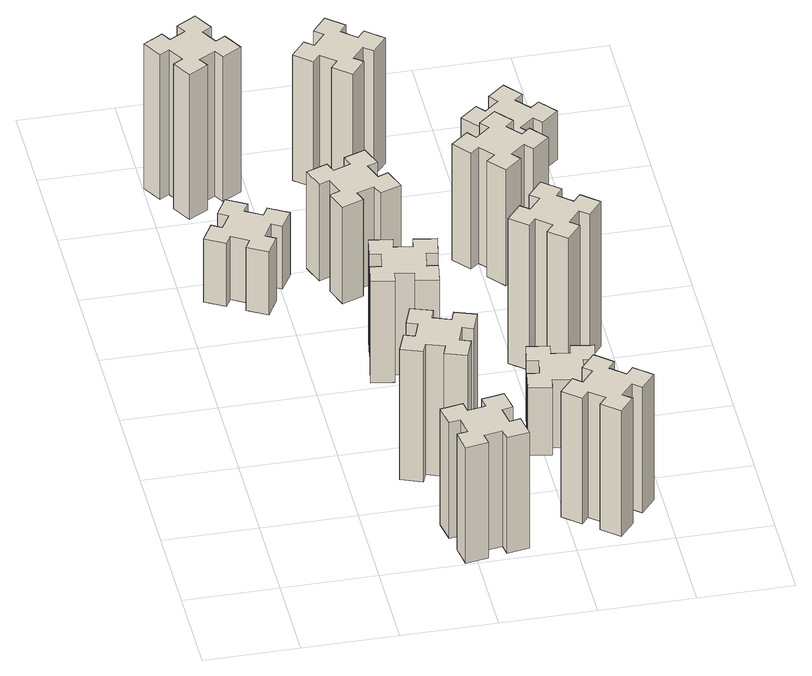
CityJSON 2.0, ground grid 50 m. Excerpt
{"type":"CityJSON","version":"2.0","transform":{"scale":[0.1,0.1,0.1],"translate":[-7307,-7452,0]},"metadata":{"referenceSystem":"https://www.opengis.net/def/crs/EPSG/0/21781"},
"CityObjects":{
"building1":{"type":"Building","attributes":{"class":"1000","function":"1000","usage":"1000","yearOfConstruction":2016,"roofType":"1000","measuredHeight":39,"storeysAboveGround":30,"storeysBelowGround":0},"geometry":[{"type":"Solid","lod":"1","boundaries":[[[[0,1,2,3,4,5,6,7,8,9,10,11,12,13,14,15,16,17,18,19]],[[17,16,20,21]],[[16,15,22,20]],[[15,14,23,22]],[[14,13,24,23]],[[13,12,25,24]],[[12,11,26,25]],[[11,10,27,26]],[[10,9,28,27]],[[9,8,29,28]],[[8,7,30,29]],[[7,6,31,30]],[[6,5,32,31]],[[5,4,33,32]],[[4,3,34,33]],[[3,2,35,34]],[[2,1,36,35]],[[1,0,37,36]],[[0,19,38,37]],[[19,18,39,38]],[[18,17,21,39]],[[24,25,26,27,28,29,30,31,32,33,34,35,36,37,38,39,21,20,22,23]]]]}]},
"building2":{"type":"Building","attributes":{"class":"1000","function":"1000","usage":"1000","yearOfConstruction":2016,"roofType":"1000","measuredHeight":72,"storeysAboveGround":30,"storeysBelowGround":0},"geometry":[{"type":"Solid","lod":"1","boundaries":[[[[40,41,42,43,44,45,46,47,48,49,50,51,52,53,54,55,56,57,58,59]],[[57,56,60,61]],[[56,55,62,60]],[[55,54,63,62]],[[54,53,64,63]],[[53,52,65,64]],[[52,51,66,65]],[[51,50,67,66]],[[50,49,68,67]],[[49,48,69,68]],[[48,47,70,69]],[[47,46,71,70]],[[46,45,72,71]],[[45,44,73,72]],[[44,43,74,73]],[[43,42,75,74]],[[42,41,76,75]],[[41,40,77,76]],[[40,59,78,77]],[[59,58,79,78]],[[58,57,61,79]],[[64,65,66,67,68,69,70,71,72,73,74,75,76,77,78,79,61,60,62,63]]]]}]},
"building3":{"type":"Building","attributes":{"class":"1000","function":"1000","usage":"1000","yearOfConstruction":2016,"roofType":"1000","measuredHeight":90,"storeysAboveGround":30,"storeysBelowGround":0},"geometry":[{"type":"Solid","lod":"1","boundaries":[[[[80,81,82,83,84,85,86,87,88,89,90,91,92,93,94,95,96,97,98,99]],[[97,96,100,101]],[[96,95,102,100]],[[95,94,103,102]],[[94,93,104,103]],[[93,92,105,104]],[[92,91,106,105]],[[91,90,107,106]],[[90,89,108,107]],[[89,88,109,108]],[[88,87,110,109]],[[87,86,111,110]],[[86,85,112,111]],[[85,84,113,112]],[[84,83,114,113]],[[83,82,115,114]],[[82,81,116,115]],[[81,80,117,116]],[[80,99,118,117]],[[99,98,119,118]],[[98,97,101,119]],[[104,105,106,107,108,109,110,111,112,113,114,115,116,117,118,119,101,100,102,103]]]]}]},
"building4":{"type":"Building","attributes":{"class":"1000","function":"1000","usage":"1000","yearOfConstruction":2016,"roofType":"1000","measuredHeight":81,"storeysAboveGround":30,"storeysBelowGround":0},"geometry":[{"type":"Solid","lod":"1","boundaries":[[[[120,121,122,123,124,125,126,127,128,129,130,131,132,133,134,135,136,137,138,139]],[[137,136,140,141]],[[136,135,142,140]],[[135,134,143,142]],[[134,133,144,143]],[[133,132,145,144]],[[132,131,146,145]],[[131,130,147,146]],[[130,129,148,147]],[[129,128,149,148]],[[128,127,150,149]],[[127,126,151,150]],[[126,125,152,151]],[[125,124,153,152]],[[124,123,154,153]],[[123,122,155,154]],[[122,121,156,155]],[[121,120,157,156]],[[120,139,158,157]],[[139,138,159,158]],[[138,137,141,159]],[[144,145,146,147,148,149,150,151,152,153,154,155,156,157,158,159,141,140,142,143]]]]}]},
"building5":{"type":"Building","attributes":{"class":"1000","function":"1000","usage":"1000","yearOfConstruction":2016,"roofType":"1000","measuredHeight":63,"storeysAboveGround":30,"storeysBelowGround":0},"geometry":[{"type":"Solid","lod":"1","boundaries":[[[[160,161,162,163,164,165,166,167,168,169,170,171,172,173,174,175,176,177,178,179]],[[177,176,180,181]],[[176,175,182,180]],[[175,174,183,182]],[[174,173,184,183]],[[173,172,185,184]],[[172,171,186,185]],[[171,170,187,186]],[[170,169,188,187]],[[169,168,189,188]],[[168,167,190,189]],[[167,166,191,190]],[[166,165,192,191]],[[165,164,193,192]],[[164,163,194,193]],[[163,162,195,194]],[[162,161,196,195]],[[161,160,197,196]],[[160,179,198,197]],[[179,178,199,198]],[[178,177,181,199]],[[184,185,186,187,188,189,190,191,192,193,194,195,196,197,198,199,181,180,182,183]]]]}]},
"building6":{"type":"Building","attributes":{"class":"1000","function":"1000","usage":"1000","yearOfConstruction":2016,"roofType":"1000","measuredHeight":60,"storeysAboveGround":30,"storeysBelowGround":0},"geometry":[{"type":"Solid","lod":"1","boundaries":[[[[200,201,202,203,204,205,206,207,208,209,210,211,212,213,214,215,216,217,218,219]],[[217,216,220,221]],[[216,215,222,220]],[[215,214,223,222]],[[214,213,224,223]],[[213,212,225,224]],[[212,211,226,225]],[[211,210,227,226]],[[210,209,228,227]],[[209,208,229,228]],[[208,207,230,229]],[[207,206,231,230]],[[206,205,232,231]],[[205,204,233,232]],[[204,203,234,233]],[[203,202,235,234]],[[202,201,236,235]],[[201,200,237,236]],[[200,219,238,237]],[[219,218,239,238]],[[218,217,221,239]],[[224,225,226,227,228,229,230,231,232,233,234,235,236,237,238,239,221,220,222,223]]]]}]},
"building7":{"type":"Building","attributes":{"class":"1000","function":"1000","usage":"1000","yearOfConstruction":2016,"roofType":"1000","measuredHeight":78,"storeysAboveGround":30,"storeysBelowGround":0},"geometry":[{"type":"Solid","lod":"1","boundaries":[[[[240,241,242,243,244,245,246,247,248,249,250,251,252,253,254,255,256,257,258,259]],[[257,256,260,261]],[[256,255,262,260]],[[255,254,263,262]],[[254,253,264,263]],[[253,252,265,264]],[[252,251,266,265]],[[251,250,267,266]],[[250,249,268,267]],[[249,248,269,268]],[[248,247,270,269]],[[247,246,271,270]],[[246,245,272,271]],[[245,244,273,272]],[[244,243,274,273]],[[243,242,275,274]],[[242,241,276,275]],[[241,240,277,276]],[[240,259,278,277]],[[259,258,279,278]],[[258,257,261,279]],[[264,265,266,267,268,269,270,271,272,273,274,275,276,277,278,279,261,260,262,263]]]]}]},
"building8":{"type":"Building","attributes":{"class":"1000","function":"1000","usage":"1000","yearOfConstruction":2016,"roofType":"1000","measuredHeight":42,"storeysAboveGround":30,"storeysBelowGround":0},"geometry":[{"type":"Solid","lod":"1","boundaries":[[[[280,281,282,283,284,285,286,287,288,289,290,291,292,293,294,295,296,297,298,299]],[[297,296,300,301]],[[296,295,302,300]],[[295,294,303,302]],[[294,293,304,303]],[[293,292,305,304]],[[292,291,306,305]],[[291,290,307,306]],[[290,289,308,307]],[[289,288,309,308]],[[288,287,310,309]],[[287,286,311,310]],[[286,285,312,311]],[[285,284,313,312]],[[284,283,314,313]],[[283,282,315,314]],[[282,281,316,315]],[[281,280,317,316]],[[280,299,318,317]],[[299,298,319,318]],[[298,297,301,319]],[[304,305,306,307,308,309,310,311,312,313,314,315,316,317,318,319,301,300,302,303]]]]}]},
"building9":{"type":"Building","attributes":{"class":"1000","function":"1000","usage":"1000","yearOfConstruction":2016,"roofType":"1000","measuredHeight":78,"storeysAboveGround":30,"storeysBelowGround":0},"geometry":[{"type":"Solid","lod":"1","boundaries":[[[[320,321,322,323,324,325,326,327,328,329,330,331,332,333,334,335,336,337,338,339]],[[337,336,340,341]],[[336,335,342,340]],[[335,334,343,342]],[[334,333,344,343]],[[333,332,345,344]],[[332,331,346,345]],[[331,330,347,346]],[[330,329,348,347]],[[329,328,349,348]],[[328,327,350,349]],[[327,326,351,350]],[[326,325,352,351]],[[325,324,353,352]],[[324,323,354,353]],[[323,322,355,354]],[[322,321,356,355]],[[321,320,357,356]],[[320,339,358,357]],[[339,338,359,358]],[[338,337,341,359]],[[344,345,346,347,348,349,350,351,352,353,354,355,356,357,358,359,341,340,342,343]]]]}]},
"building10":{"type":"Building","attributes":{"class":"1000","function":"1000","usage":"1000","yearOfConstruction":2016,"roofType":"1000","measuredHeight":90,"storeysAboveGround":30,"storeysBelowGround":0},"geometry":[{"type":"Solid","lod":"1","boundaries":[[[[360,361,362,363,364,365,366,367,368,369,370,371,372,373,374,375,376,377,378,379]],[[377,376,380,381]],[[376,375,382,380]],[[375,374,383,382]],[[374,373,384,383]],[[373,372,385,384]],[[372,371,386,385]],[[371,370,387,386]],[[370,369,388,387]],[[369,368,389,388]],[[368,367,390,389]],[[367,366,391,390]],[[366,365,392,391]],[[365,364,393,392]],[[364,363,394,393]],[[363,362,395,394]],[[362,361,396,395]],[[361,360,397,396]],[[360,379,398,397]],[[379,378,399,398]],[[378,377,381,399]],[[384,385,386,387,388,389,390,391,392,393,394,395,396,397,398,399,381,380,382,383]]]]}]},
"building11":{"type":"Building","attributes":{"class":"1000","function":"1000","usage":"1000","yearOfConstruction":2016,"roofType":"1000","measuredHeight":72,"storeysAboveGround":30,"storeysBelowGround":0},"geometry":[{"type":"Solid","lod":"1","boundaries":[[[[400,401,402,403,404,405,406,407,408,409,410,411,412,413,414,415,416,417,418,419]],[[417,416,420,421]],[[416,415,422,420]],[[415,414,423,422]],[[414,413,424,423]],[[413,412,425,424]],[[412,411,426,425]],[[411,410,427,426]],[[410,409,428,427]],[[409,408,429,428]],[[408,407,430,429]],[[407,406,431,430]],[[406,405,432,431]],[[405,404,433,432]],[[404,403,434,433]],[[403,402,435,434]],[[402,401,436,435]],[[401,400,437,436]],[[400,419,438,437]],[[419,418,439,438]],[[418,417,421,439]],[[424,425,426,427,428,429,430,431,432,433,434,435,436,437,438,439,421,420,422,423]]]]}]},
"building12":{"type":"Building","attributes":{"class":"1000","function":"1000","usage":"1000","yearOfConstruction":2016,"roofType":"1000","measuredHeight":30,"storeysAboveGround":30,"storeysBelowGround":0},"geometry":[{"type":"Solid","lod":"1","boundaries":[[[[440,441,442,443,444,445,446,447,448,449,450,451,452,453,454,455,456,457,458,459]],[[457,456,460,461]],[[456,455,462,460]],[[455,454,463,462]],[[454,453,464,463]],[[453,452,465,464]],[[452,451,466,465]],[[451,450,467,466]],[[450,449,468,467]],[[449,448,469,468]],[[448,447,470,469]],[[447,446,471,470]],[[446,445,472,471]],[[445,444,473,472]],[[444,443,474,473]],[[443,442,475,474]],[[442,441,476,475]],[[441,440,477,476]],[[440,459,478,477]],[[459,458,479,478]],[[458,457,461,479]],[[464,465,466,467,468,469,470,471,472,473,474,475,476,477,478,479,461,460,462,463]]]]}]}
},
"vertices":[
[406,2327,0],[456,2414,0],[508,2384,0],[568,2488,0],[464,2548,0],[434,2496,0],[347,2546,0],[377,2598,0],[273,2658,0],[213,2554,0],[265,2524,0],[215,2437,0],[163,2467,0],[103,2363,0],[207,2303,0],[237,2355,0],[324,2305,0],[294,2253,0],[398,2193,0],[458,2297,0],[324,2305,390],[294,2253,390],[237,2355,390],[207,2303,390],[103,2363,390],[163,2467,390],[215,2437,390],[265,2524,390],[213,2554,390],[273,2658,390],[377,2598,390],[347,2546,390],[434,2496,390],[464,2548,390],[568,2488,390],[508,2384,390],[456,2414,390],[406,2327,390],[458,2297,390],[398,2193,390],
[1192,175,0],[1175,274,0],[1234,284,0],[1213,402,0],[1095,381,0],[1105,322,0],[1007,305,0],[997,364,0],[878,343,0],[899,225,0],[958,235,0],[976,137,0],[917,127,0],[937,8,0],[1056,29,0],[1045,88,0],[1144,106,0],[1154,47,0],[1272,67,0],[1251,186,0],[1144,106,720],[1154,47,720],[1045,88,720],[1056,29,720],[937,8,720],[917,127,720],[976,137,720],[958,235,720],[899,225,720],[878,343,720],[997,364,720],[1007,305,720],[1105,322,720],[1095,381,720],[1213,402,720],[1234,284,720],[1175,274,720],[1192,175,720],[1251,186,720],[1272,67,720],
[224,3386,0],[137,3336,0],[107,3388,0],[3,3328,0],[63,3224,0],[115,3254,0],[165,3167,0],[113,3137,0],[173,3033,0],[277,3093,0],[247,3145,0],[334,3195,0],[364,3143,0],[468,3203,0],[408,3307,0],[356,3277,0],[306,3364,0],[358,3394,0],[298,3498,0],[194,3438,0],[306,3364,900],[358,3394,900],[356,3277,900],[408,3307,900],[468,3203,900],[364,3143,900],[334,3195,900],[247,3145,900],[277,3093,900],[173,3033,900],[113,3137,900],[165,3167,900],[115,3254,900],[63,3224,900],[3,3328,900],[107,3388,900],[137,3336,900],[224,3386,900],[194,3438,900],[298,3498,900],
[1060,932,0],[966,966,0],[987,1022,0],[874,1063,0],[833,950,0],[889,930,0],[855,836,0],[799,857,0],[757,744,0],[870,703,0],[891,759,0],[985,725,0],[964,669,0],[1077,627,0],[1118,740,0],[1062,761,0],[1096,855,0],[1152,834,0],[1193,947,0],[1080,988,0],[1096,855,810],[1152,834,810],[1062,761,810],[1118,740,810],[1077,627,810],[964,669,810],[985,725,810],[891,759,810],[870,703,810],[757,744,810],[799,857,810],[855,836,810],[889,930,810],[833,950,810],[874,1063,810],[987,1022,810],[966,966,810],[1060,932,810],[1080,988,810],[1193,947,810],
[1044,1785,0],[945,1802,0],[956,1861,0],[837,1882,0],[817,1764,0],[876,1754,0],[858,1655,0],[799,1666,0],[778,1547,0],[897,1527,0],[907,1586,0],[1005,1568,0],[995,1509,0],[1113,1488,0],[1134,1607,0],[1075,1617,0],[1092,1715,0],[1151,1705,0],[1172,1823,0],[1054,1844,0],[1092,1715,630],[1151,1705,630],[1075,1617,630],[1134,1607,630],[1113,1488,630],[995,1509,630],[1005,1568,630],[907,1586,630],[897,1527,630],[778,1547,630],[799,1666,630],[858,1655,630],[876,1754,630],[817,1764,630],[837,1882,630],[956,1861,630],[945,1802,630],[1044,1785,630],[1054,1844,630],[1172,1823,630],
[996,2416,0],[962,2510,0],[1018,2530,0],[977,2643,0],[864,2602,0],[885,2546,0],[791,2512,0],[770,2568,0],[657,2527,0],[699,2414,0],[755,2435,0],[789,2341,0],[733,2320,0],[774,2207,0],[887,2249,0],[866,2305,0],[960,2339,0],[980,2283,0],[1093,2324,0],[1052,2437,0],[960,2339,600],[980,2283,600],[866,2305,600],[887,2249,600],[774,2207,600],[733,2320,600],[789,2341,600],[755,2435,600],[699,2414,600],[657,2527,600],[770,2568,600],[791,2512,600],[885,2546,600],[864,2602,600],[977,2643,600],[1018,2530,600],[962,2510,600],[996,2416,600],[1052,2437,600],[1093,2324,600],
[1824,357,0],[1748,422,0],[1786,468,0],[1694,545,0],[1617,453,0],[1663,414,0],[1599,338,0],[1553,376,0],[1476,284,0],[1568,207,0],[1606,253,0],[1683,189,0],[1644,143,0],[1736,66,0],[1813,158,0],[1767,196,0],[1832,273,0],[1878,234,0],[1955,326,0],[1863,403,0],[1832,273,780],[1878,234,780],[1767,196,780],[1813,158,780],[1736,66,780],[1644,143,780],[1683,189,780],[1606,253,780],[1568,207,780],[1476,284,780],[1553,376,780],[1599,338,780],[1663,414,780],[1617,453,780],[1694,545,780],[1786,468,780],[1748,422,780],[1824,357,780],[1863,403,780],[1955,326,780],
[1547,846,0],[1645,828,0],[1635,769,0],[1753,748,0],[1774,867,0],[1715,877,0],[1732,975,0],[1791,965,0],[1812,1083,0],[1694,1104,0],[1684,1045,0],[1585,1062,0],[1596,1121,0],[1477,1142,0],[1457,1024,0],[1516,1014,0],[1498,915,0],[1439,926,0],[1418,807,0],[1537,787,0],[1498,915,420],[1439,926,420],[1516,1014,420],[1457,1024,420],[1477,1142,420],[1596,1121,420],[1585,1062,420],[1684,1045,420],[1694,1104,420],[1812,1083,420],[1791,965,420],[1732,975,420],[1715,877,420],[1774,867,420],[1753,748,420],[1635,769,420],[1645,828,420],[1547,846,420],[1537,787,420],[1418,807,420],
[1027,3156,0],[1092,3233,0],[1138,3194,0],[1215,3286,0],[1123,3363,0],[1084,3317,0],[1008,3382,0],[1046,3428,0],[954,3505,0],[877,3413,0],[923,3374,0],[859,3298,0],[813,3336,0],[736,3244,0],[828,3167,0],[866,3213,0],[943,3149,0],[904,3103,0],[996,3026,0],[1073,3118,0],[943,3149,780],[904,3103,780],[866,3213,780],[828,3167,780],[736,3244,780],[813,3336,780],[859,3298,780],[923,3374,780],[877,3413,780],[954,3505,780],[1046,3428,780],[1008,3382,780],[1084,3317,780],[1123,3363,780],[1215,3286,780],[1138,3194,780],[1092,3233,780],[1027,3156,780],[1073,3118,780],[996,3026,780],
[1606,1533,0],[1683,1469,0],[1644,1423,0],[1736,1346,0],[1813,1438,0],[1767,1476,0],[1832,1553,0],[1878,1514,0],[1955,1606,0],[1863,1683,0],[1824,1637,0],[1748,1702,0],[1786,1748,0],[1694,1825,0],[1617,1733,0],[1663,1694,0],[1599,1618,0],[1553,1656,0],[1476,1564,0],[1568,1487,0],[1599,1618,900],[1553,1656,900],[1663,1694,900],[1617,1733,900],[1694,1825,900],[1786,1748,900],[1748,1702,900],[1824,1637,900],[1863,1683,900],[1955,1606,900],[1878,1514,900],[1832,1553,900],[1767,1476,900],[1813,1438,900],[1736,1346,900],[1644,1423,900],[1683,1469,900],[1606,1533,900],[1568,1487,900],[1476,1564,900],
[1499,2393,0],[1563,2316,0],[1517,2278,0],[1594,2186,0],[1686,2263,0],[1648,2309,0],[1724,2373,0],[1763,2327,0],[1855,2404,0],[1778,2496,0],[1732,2458,0],[1667,2534,0],[1713,2573,0],[1636,2665,0],[1544,2588,0],[1583,2542,0],[1506,2477,0],[1468,2523,0],[1376,2446,0],[1453,2354,0],[1506,2477,720],[1468,2523,720],[1583,2542,720],[1544,2588,720],[1636,2665,720],[1713,2573,720],[1667,2534,720],[1732,2458,720],[1778,2496,720],[1855,2404,720],[1763,2327,720],[1724,2373,720],[1648,2309,720],[1686,2263,720],[1594,2186,720],[1517,2278,720],[1563,2316,720],[1499,2393,720],[1453,2354,720],[1376,2446,720],
[1783,3282,0],[1706,3217,0],[1668,3263,0],[1576,3186,0],[1653,3094,0],[1699,3133,0],[1763,3056,0],[1717,3018,0],[1794,2926,0],[1886,3003,0],[1848,3049,0],[1924,3113,0],[1963,3067,0],[2055,3144,0],[1978,3236,0],[1932,3198,0],[1867,3274,0],[1913,3313,0],[1836,3405,0],[1744,3328,0],[1867,3274,300],[1913,3313,300],[1932,3198,300],[1978,3236,300],[2055,3144,300],[1963,3067,300],[1924,3113,300],[1848,3049,300],[1886,3003,300],[1794,2926,300],[1717,3018,300],[1763,3056,300],[1699,3133,300],[1653,3094,300],[1576,3186,300],[1668,3263,300],[1706,3217,300],[1783,3282,300],[1744,3328,300],[1836,3405,300]
]}
